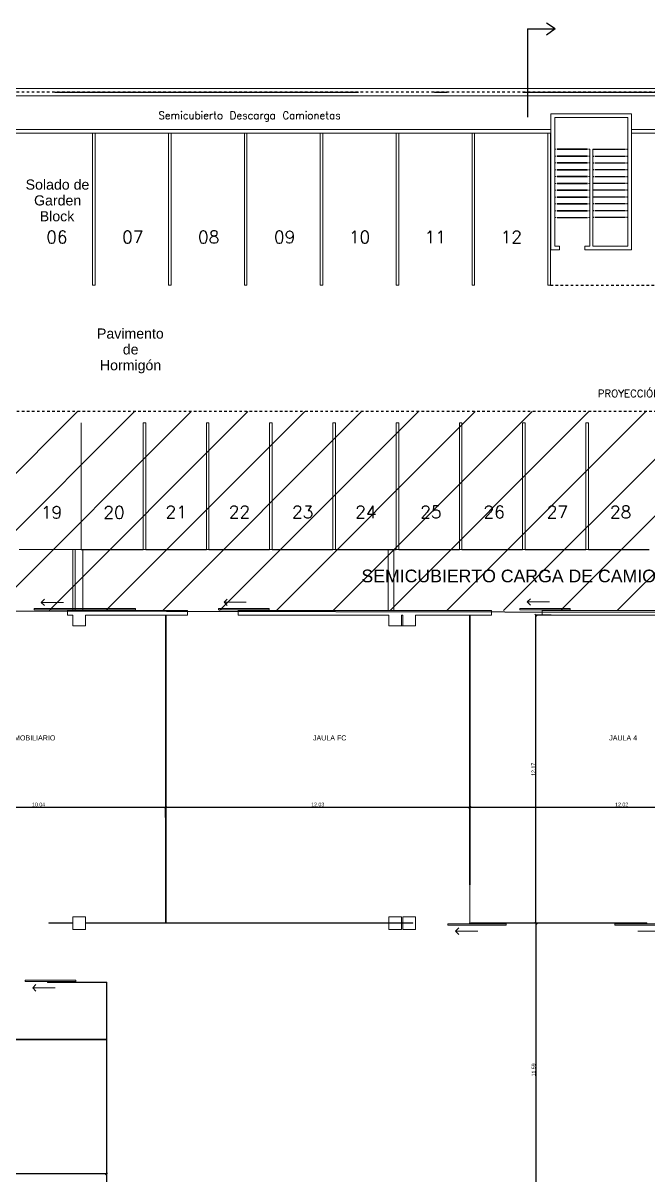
# Model space of a CAD drawing. Header units: millimetres. Extents: x 182 to 305, y 81 to 164.
# Drawn here: x 223.87 to 248.58, y 118.08 to 163.6 of the extents above; entities that cross this region are included whole.
import ezdxf

# ---------------------------------------------------------------- set-up
doc = ezdxf.new("R2010")
doc.units = ezdxf.units.MM
for name, pattern in [('ACAD_ISO04W100', [30.5, 24, -3, 0.5, -3]), ('ACAD_ISO10W100', [18.5, 12, -3, 0.5, -3]), ('Center', [30, 12, -6, 6, -6]), ('DASHDOT', [1, 0.5, -0.25, 0, -0.25]), ('Hidden', [7.14375, 4.7625, -2.38125])]:
    doc.linetypes.add(name, pattern=pattern)
for name, color, linetype, lineweight in [('A-----NPP', 7, 'Continuous', 9), ('A-----TEP', 7, 'Continuous', 9), ('A-AREAIDM', 7, 'Continuous', 18), ('A-DOORSYM', 7, 'Continuous', 9), ('A-FLOROTM', 7, 'Continuous', 9), ('A-FLORSTM', 7, 'Continuous', 9), ('A-WALL', 7, 'Continuous', 9), ('C-PKNGCTM', 7, 'Continuous', 9), ('DIMENSION', 1, 'Continuous', 25), ('S-COLSPRM', 7, 'Continuous', 9)]:
    doc.layers.add(name, color=color, linetype=linetype, lineweight=lineweight)
for name, color, linetype in [('estructura', 7, 'Continuous'), ('Lineas Escaleras', 7, 'Continuous'), ('Lineas Lotes', 7, 'DASHDOT'), ('Lineas Proyecciones', 7, 'Hidden'), ('Lineas Rotulo', 7, 'Continuous'), ('Relleno muros', 7, 'Continuous'), ('Sectores', 3, 'Continuous'), ('TIERRA', 7, 'Continuous')]:
    doc.layers.add(name, color=color, linetype=linetype)
doc.styles.add('ARIALNARROW', font='ARIALN.TTF')
doc.styles.add('MtXpl_Arial_Unicode_', font='ARIALUNI.ttf')
doc.styles.add('PANROMAN', font='arial.ttf', dxfattribs={"height": 0.4})
doc.styles.get("Standard").update_dxf_attribs({"font": 'txt.shx'})
doc.dimstyles.new('C', dxfattribs={"dimscale": 1.5, "dimtxt": 0.15, "dimasz": 0.08, "dimexe": 0.01, "dimexo": 0, "dimgap": 0.025, "dimtad": 1, "dimzin": 0, "dimdsep": 46, "dimtxsty": 'ARIALNARROW', "dimblk": 'OBLIQUE', "dimcen": 0, "dimclrd": 256, "dimclre": 256, "dimclrt": 256, "dimadec": 0, "dimazin": 0, "dimtfac": 1.666667, "dimtofl": 0, "dimtmove": 0, "dimatfit": 0, "dimldrblk": 'OBLIQUE', "dimfxl": 0.1, "dimtolj": 1, "dimtzin": 0, "dimarcsym": 0})

# ---------------------------------------------------------------- blocks, each defined once
blk = doc.blocks.new('_Oblique')
at = {"layer": 'estructura', "color": 0, "lineweight": -2}
blk.add_line((-0.5, -0.5), (0.5, 0.5), dxfattribs=at)
blk = doc.blocks.new('*D74')
at = {"layer": 'Defpoints', "color": 0}
for p in [(209.256233, 119.929648), (227.169996, 119.929648), (209.256233, 118.129648)]:
    blk.add_point(p, dxfattribs=at)
at = {"layer": 'DIMENSION', "lineweight": -2}
for p, q in [((209.256233, 119.929648), (209.256233, 118.119648)), ((227.169996, 119.929648), (227.169996, 118.119648)), ((227.169996, 118.129648), (209.256233, 118.129648))]:
    blk.add_line(p, q, dxfattribs=at)
at = {"layer": 'DIMENSION', "lineweight": -2, "xscale": 0.08, "yscale": 0.08, "zscale": 0.08, "rotation": 180}
blk.add_blockref('_Oblique', (209.256233, 118.129648), dxfattribs=at)
at = {"layer": 'DIMENSION', "lineweight": -2, "xscale": 0.08, "yscale": 0.08, "zscale": 0.08}
blk.add_blockref('_Oblique', (227.169996, 118.129648), dxfattribs=at)
at = {"layer": 'DIMENSION', "insert": (218.213115, 118.231225), "char_height": 0.15, "attachment_point": 5, "style": 'ARIALNARROW'}
blk.add_mtext('\\A1;17.91', dxfattribs=at)
blk = doc.blocks.new('*D98')
at = {"layer": 'Defpoints', "color": 0}
for p in [(219.466172, 132.614278), (229.506172, 132.614278), (229.506172, 132.200787)]:
    blk.add_point(p, dxfattribs=at)
at = {"layer": 'DIMENSION', "lineweight": -2}
for p, q in [((219.466172, 132.614278), (219.466172, 132.624278)), ((219.466172, 132.614278), (229.506172, 132.614278)), ((229.506172, 132.200787), (229.506172, 132.624278))]:
    blk.add_line(p, q, dxfattribs=at)
at = {"layer": 'DIMENSION', "lineweight": -2, "xscale": 0.08, "yscale": 0.08, "zscale": 0.08, "rotation": 180}
blk.add_blockref('_Oblique', (219.466172, 132.614278), dxfattribs=at)
at = {"layer": 'DIMENSION', "lineweight": -2, "xscale": 0.08, "yscale": 0.08, "zscale": 0.08}
blk.add_blockref('_Oblique', (229.506172, 132.614278), dxfattribs=at)
at = {"layer": 'DIMENSION', "insert": (224.486172, 132.715854), "char_height": 0.15, "attachment_point": 5, "style": 'ARIALNARROW'}
blk.add_mtext('\\A1;10.04', dxfattribs=at)
blk = doc.blocks.new('*D99')
at = {"layer": 'Defpoints', "color": 0}
for p in [(229.506172, 132.614278), (241.538399, 132.614278), (241.538399, 131.816221)]:
    blk.add_point(p, dxfattribs=at)
at = {"layer": 'DIMENSION', "lineweight": -2}
for p, q in [((229.506172, 132.614278), (229.506172, 132.624278)), ((229.506172, 132.614278), (241.538399, 132.614278)), ((241.538399, 131.816221), (241.538399, 132.624278))]:
    blk.add_line(p, q, dxfattribs=at)
at = {"layer": 'DIMENSION', "lineweight": -2, "xscale": 0.08, "yscale": 0.08, "zscale": 0.08, "rotation": 180}
blk.add_blockref('_Oblique', (229.506172, 132.614278), dxfattribs=at)
at = {"layer": 'DIMENSION', "lineweight": -2, "xscale": 0.08, "yscale": 0.08, "zscale": 0.08}
blk.add_blockref('_Oblique', (241.538399, 132.614278), dxfattribs=at)
at = {"layer": 'DIMENSION', "insert": (235.522285, 132.715854), "char_height": 0.15, "attachment_point": 5, "style": 'ARIALNARROW'}
blk.add_mtext('\\A1;12.03', dxfattribs=at)
blk = doc.blocks.new('*D100')
at = {"layer": 'Defpoints', "color": 0}
for p in [(253.546172, 133.027768), (241.526172, 132.614278), (253.546172, 132.614278)]:
    blk.add_point(p, dxfattribs=at)
at = {"layer": 'DIMENSION', "lineweight": -2}
for p, q in [((253.546172, 133.027768), (253.546172, 132.604278)), ((241.526172, 132.614278), (241.526172, 132.624278)), ((241.526172, 132.614278), (253.546172, 132.614278))]:
    blk.add_line(p, q, dxfattribs=at)
at = {"layer": 'DIMENSION', "lineweight": -2, "xscale": 0.08, "yscale": 0.08, "zscale": 0.08, "rotation": 180}
blk.add_blockref('_Oblique', (241.526172, 132.614278), dxfattribs=at)
at = {"layer": 'DIMENSION', "lineweight": -2, "xscale": 0.08, "yscale": 0.08, "zscale": 0.08}
blk.add_blockref('_Oblique', (253.546172, 132.614278), dxfattribs=at)
at = {"layer": 'DIMENSION', "insert": (247.536172, 132.715854), "char_height": 0.15, "attachment_point": 5, "style": 'ARIALNARROW'}
blk.add_mtext('\\A1;12.02', dxfattribs=at)
blk = doc.blocks.new('*D112')
at = {"layer": 'Defpoints', "color": 0}
for p in [(244.156137, 128.024648), (245.056137, 128.024648), (241.508238, 116.434648)]:
    blk.add_point(p, dxfattribs=at)
at = {"layer": 'DIMENSION', "lineweight": -2}
for p, q in [((245.056137, 128.024648), (244.146137, 128.024648)), ((244.156137, 116.434648), (244.156137, 128.024648)), ((241.508238, 116.434648), (244.166137, 116.434648))]:
    blk.add_line(p, q, dxfattribs=at)
at = {"layer": 'DIMENSION', "lineweight": -2, "xscale": 0.08, "yscale": 0.08, "zscale": 0.08}
for p, rotation in [((244.156137, 128.024648), 90), ((244.156137, 116.434648), 270)]:
    blk.add_blockref('_Oblique', p, dxfattribs=dict(at, rotation=rotation))
at = {"layer": 'DIMENSION', "insert": (244.05456, 122.229648), "char_height": 0.15, "attachment_point": 5, "rotation": 90, "style": 'ARIALNARROW'}
blk.add_mtext('\\A1;11.59', dxfattribs=at)
blk = doc.blocks.new('*D113')
at = {"layer": 'Defpoints', "color": 0}
for p in [(244.146137, 140.194648), (244.755043, 140.194648), (244.146137, 128.024648)]:
    blk.add_point(p, dxfattribs=at)
at = {"layer": 'DIMENSION', "lineweight": -2}
for p, q in [((244.755043, 140.194648), (244.136137, 140.194648)), ((244.146137, 128.024648), (244.146137, 140.194648)), ((244.146137, 128.024648), (244.136137, 128.024648))]:
    blk.add_line(p, q, dxfattribs=at)
at = {"layer": 'DIMENSION', "lineweight": -2, "xscale": 0.08, "yscale": 0.08, "zscale": 0.08}
for p, rotation in [((244.146137, 140.194648), 90), ((244.146137, 128.024648), 270)]:
    blk.add_blockref('_Oblique', p, dxfattribs=dict(at, rotation=rotation))
at = {"layer": 'DIMENSION', "insert": (244.045836, 134.109648), "char_height": 0.15, "attachment_point": 5, "rotation": 90, "style": 'ARIALNARROW'}
blk.add_mtext('\\A1;12.17', dxfattribs=at)

msp = doc.modelspace()

# ---------------------------------------------------------------- linework, layer by layer
at = {"linetype": 'ACAD_ISO10W100'}
msp.add_line((188.133186, 160.861102), (304.483929, 160.881522), dxfattribs=at)
at = {"layer": 'A-----NPP', "color": 252}
for p, q in [((224.588228, 140.704934), (224.715507, 140.832213)), ((225.468228, 140.704934), (224.588228, 140.704934)), ((224.588228, 140.704934), (224.715507, 140.577655)), ((231.818516, 140.709131), (231.945796, 140.83641)), ((232.698516, 140.709131), (231.818516, 140.709131)), ((231.818516, 140.709131), (231.945796, 140.581852)), ((243.803334, 140.721285), (243.930613, 140.848564)), ((244.683334, 140.721285), (243.803334, 140.721285)), ((243.803334, 140.721285), (243.930613, 140.594006)), ((240.966664, 127.714804), (241.093943, 127.842084)), ((241.846664, 127.714804), (240.966664, 127.714804)), ((240.966664, 127.714804), (241.093943, 127.587525)), ((248.179851, 127.714804), (249.059851, 127.714804)), ((224.257456, 125.474561), (224.384736, 125.60184)), ((225.137456, 125.474561), (224.257456, 125.474561)), ((224.257456, 125.474561), (224.384736, 125.347281))]:
    msp.add_line(p, q, dxfattribs=at)
at = {"layer": 'A-DOORSYM', "color": 252}
for p, q in [((224.316671, 140.409648), (224.316671, 140.459648)), ((224.316671, 140.459648), (228.316671, 140.459648)), ((228.316671, 140.409648), (224.316671, 140.409648)), ((228.316671, 140.459648), (228.316671, 140.409648)), ((231.596649, 140.409648), (231.596649, 140.459648)), ((231.596649, 140.459648), (233.596649, 140.459648)), ((233.596649, 140.409648), (231.596649, 140.409648)), ((233.596649, 140.459648), (233.596649, 140.409648)), ((243.506609, 140.409648), (243.506609, 140.459648)), ((243.506609, 140.459648), (245.506609, 140.459648)), ((245.506609, 140.409648), (243.506609, 140.409648)), ((245.506609, 140.459648), (245.506609, 140.409648)), ((240.667749, 127.999648), (240.667749, 127.949648)), ((242.967749, 127.999648), (240.667749, 127.999648)), ((240.667749, 127.949648), (242.967749, 127.949648)), ((242.967749, 127.949648), (242.967749, 127.999648)), ((247.272179, 127.949648), (247.272179, 127.999648)), ((247.272179, 127.999648), (249.572179, 127.999648)), ((249.572179, 127.949648), (247.272179, 127.949648)), ((223.962033, 125.729648), (223.962033, 125.779648)), ((223.962033, 125.779648), (225.962033, 125.779648)), ((225.962033, 125.729648), (223.962033, 125.729648)), ((225.962033, 125.779648), (225.962033, 125.729648))]:
    msp.add_line(p, q, dxfattribs=at)
at = {"layer": 'A-FLOROTM', "color": 252}
for p, q in [((223.722673, 159.244648), (228.621073, 159.244648)), ((231.121073, 159.244648), (228.722673, 159.244648)), ((233.621073, 159.244648), (231.222673, 159.244648)), ((236.121073, 159.244648), (233.722673, 159.244648)), ((236.222673, 159.244648), (238.621073, 159.244648)), ((238.836096, 159.244648), (238.722673, 159.244648)), ((241.121073, 159.244648), (238.836101, 159.244648)), ((243.621073, 159.244648), (241.222673, 159.244648)), ((244.941139, 158.611574), (244.891139, 158.611574)), ((246.275695, 158.611574), (246.225695, 158.611574)), ((244.941139, 158.341574), (244.891139, 158.341574)), ((244.941139, 158.071574), (244.891139, 158.071574)), ((246.275695, 158.341574), (246.225695, 158.341574)), ((246.276138, 158.071574), (246.226138, 158.071574)), ((244.941139, 157.801574), (244.891139, 157.801574)), ((244.941139, 157.531574), (244.891139, 157.531574)), ((246.276138, 157.801574), (246.226138, 157.801574)), ((246.276138, 157.531574), (246.226138, 157.531574)), ((244.941139, 157.257322), (244.891139, 157.257322)), ((246.276138, 157.257322), (246.226138, 157.257322)), ((244.941139, 156.991574), (244.891139, 156.991574)), ((244.941139, 156.721574), (244.891139, 156.721574)), ((246.276138, 156.991574), (246.226138, 156.991574)), ((246.276138, 156.721574), (246.226138, 156.721574)), ((244.941139, 156.451574), (244.891139, 156.451574)), ((244.941139, 156.181574), (244.891139, 156.181574)), ((246.276138, 156.451574), (246.226138, 156.451574)), ((246.276138, 156.181574), (246.226138, 156.181574)), ((244.941139, 155.911574), (244.891139, 155.911574)), ((246.226138, 155.911574), (246.276138, 155.911574)), ((223.722673, 142.793656), (228.621073, 142.793656)), ((225.836101, 142.793656), (225.836101, 140.384648)), ((225.936101, 140.384648), (225.936101, 142.793656)), ((226.236101, 142.793656), (226.236101, 140.384648)), ((231.121073, 142.793656), (228.722673, 142.793656)), ((233.621073, 142.793656), (231.222673, 142.793656)), ((236.121073, 142.793656), (233.722673, 142.793656)), ((236.222673, 142.793656), (238.621073, 142.793656)), ((238.311101, 142.793656), (238.311101, 140.384648)), ((238.536101, 140.384648), (238.536101, 142.793656)), ((238.836096, 142.793656), (238.722673, 142.793656)), ((241.121073, 142.793656), (238.836101, 142.793656)), ((243.621073, 142.793656), (241.222673, 142.793656)), ((246.121073, 142.793656), (243.722673, 142.793656)), ((248.621073, 142.793656), (246.222673, 142.793656)), ((238.886101, 139.784648), (238.836101, 139.784648))]:
    msp.add_line(p, q, dxfattribs=at)
at = {"layer": 'A-FLORSTM', "color": 252}
for p, q in [((244.891139, 158.611574), (244.941139, 158.611574)), ((246.225695, 158.611574), (246.275695, 158.611574)), ((244.891139, 158.341574), (244.941139, 158.341574)), ((244.891139, 158.071574), (244.941139, 158.071574)), ((246.225695, 158.341574), (246.275695, 158.341574)), ((246.226138, 158.071574), (246.276138, 158.071574)), ((244.891139, 157.801574), (244.941139, 157.801574)), ((244.891139, 157.531574), (244.941139, 157.531574)), ((246.226138, 157.801574), (246.276138, 157.801574)), ((246.226138, 157.531574), (246.276138, 157.531574)), ((244.891139, 157.257322), (244.941139, 157.257322)), ((246.226138, 157.257322), (246.276138, 157.257322)), ((244.891139, 156.991574), (244.941139, 156.991574)), ((244.891139, 156.721574), (244.941139, 156.721574)), ((246.226138, 156.991574), (246.276138, 156.991574)), ((246.226138, 156.721574), (246.276138, 156.721574)), ((244.891139, 156.451574), (244.941139, 156.451574)), ((244.891139, 156.181574), (244.941139, 156.181574)), ((246.226138, 156.451574), (246.276138, 156.451574)), ((246.226138, 156.181574), (246.276138, 156.181574))]:
    msp.add_line(p, q, dxfattribs=at)
at = {"layer": 'A-WALL', "color": 252, "lineweight": 18}
for p, q in [((304.551104, 161.017443), (188.161099, 161.017443)), ((188.361099, 160.717443), (301.368337, 160.717443)), ((247.751138, 160.011574), (244.741139, 160.011574)), ((244.741139, 160.011574), (244.741139, 155.850422)), ((247.931138, 160.011574), (244.741139, 160.011574)), ((244.741139, 160.011574), (244.741139, 159.861574)), ((244.741139, 159.861574), (244.741139, 154.781574)), ((244.891139, 159.861574), (247.781138, 159.861574)), ((244.891139, 154.781574), (244.891139, 159.861574)), ((247.781138, 159.861574), (247.781138, 154.781574)), ((247.781138, 159.861574), (247.781138, 158.598747)), ((247.931138, 154.631574), (247.931138, 160.011574)), ((247.931138, 154.631574), (247.931138, 160.011574)), ((223.621873, 159.244648), (226.721873, 159.244648)), ((226.621873, 159.244648), (226.621873, 153.244648)), ((226.621873, 159.244648), (229.721873, 159.244648)), ((226.621873, 153.244648), (226.621873, 159.244648)), ((226.621873, 159.244648), (226.621873, 153.244648)), ((226.721873, 153.244648), (226.721873, 159.244648)), ((226.721873, 153.244648), (226.721873, 159.244648)), ((226.721873, 153.244648), (226.721873, 159.244648)), ((226.721873, 153.244648), (226.721873, 159.244648)), ((229.621873, 159.244648), (229.621873, 153.244648)), ((229.621873, 159.244648), (232.721873, 159.244648)), ((229.721873, 153.244648), (229.721873, 159.244648)), ((229.721873, 153.244648), (229.721873, 159.244648)), ((232.621873, 159.244648), (232.621873, 153.244648)), ((232.621873, 159.244648), (235.721873, 159.244648)), ((232.621873, 153.244648), (232.621873, 159.244648)), ((232.621873, 159.244648), (232.621873, 153.244648)), ((232.721873, 153.244648), (232.721873, 159.244648)), ((232.721873, 153.244648), (232.721873, 159.244648)), ((232.721873, 153.244648), (232.721873, 159.244648)), ((232.721873, 153.244648), (232.721873, 159.244648)), ((235.621873, 159.244648), (235.621873, 153.244648)), ((235.621873, 159.244648), (238.721873, 159.244648)), ((235.721873, 153.244648), (235.721873, 159.244648)), ((235.721873, 153.244648), (235.721873, 159.244648)), ((238.621873, 159.244648), (238.621873, 153.244648)), ((238.621873, 159.244648), (241.721873, 159.244648)), ((238.621873, 153.244648), (238.621873, 159.244648)), ((238.621873, 159.244648), (238.621873, 153.244648)), ((238.721873, 153.244648), (238.721873, 159.244648)), ((238.721873, 153.244648), (238.721873, 159.244648)), ((238.721873, 153.244648), (238.721873, 159.244648)), ((238.721873, 153.244648), (238.721873, 159.244648)), ((241.621873, 159.244648), (241.621873, 153.244648)), ((241.621873, 159.244648), (244.721873, 159.244648)), ((241.721873, 153.244648), (241.721873, 159.244648)), ((241.721873, 153.244648), (241.721873, 159.244648)), ((244.621873, 159.244648), (244.621873, 153.244648)), ((244.621873, 153.244648), (244.621873, 159.244648)), ((244.621873, 159.244648), (244.621873, 153.244648)), ((244.721873, 153.244648), (244.721873, 159.244648)), ((244.721873, 153.244648), (244.721873, 159.244648)), ((244.721873, 153.244648), (244.721873, 159.244648)), ((244.721873, 153.244648), (244.721873, 159.244648)), ((246.276138, 158.611574), (246.276138, 154.781574)), ((246.396138, 154.781574), (246.396138, 158.611574)), ((244.741139, 154.781574), (244.741139, 154.631574)), ((245.083639, 154.781574), (244.891139, 154.781574)), ((245.083639, 154.781574), (245.083639, 154.631574)), ((246.276138, 154.781574), (246.083639, 154.781574)), ((246.083639, 154.781574), (246.083639, 154.631574)), ((246.519391, 154.781574), (246.396138, 154.781574)), ((247.781138, 154.781574), (246.519391, 154.781574)), ((245.083639, 154.631574), (244.741139, 154.631574)), ((246.519391, 154.631574), (246.083639, 154.631574)), ((247.931138, 154.631574), (246.519391, 154.631574)), ((226.621873, 153.244648), (226.721873, 153.244648)), ((226.621873, 153.244648), (226.721873, 153.244648)), ((229.621873, 153.244648), (229.721873, 153.244648)), ((232.621873, 153.244648), (232.721873, 153.244648)), ((232.621873, 153.244648), (232.721873, 153.244648)), ((235.621873, 153.244648), (235.721873, 153.244648)), ((238.621873, 153.244648), (238.721873, 153.244648)), ((238.621873, 153.244648), (238.721873, 153.244648)), ((241.621873, 153.244648), (241.721873, 153.244648)), ((244.621873, 153.244648), (244.721873, 153.244648)), ((244.621873, 153.244648), (244.721873, 153.244648)), ((230.376172, 140.384648), (225.632901, 140.384648)), ((225.632901, 140.384648), (225.632901, 140.194648)), ((230.376172, 140.194648), (230.376172, 140.384648)), ((242.396172, 140.384648), (232.376172, 140.384648)), ((232.376172, 140.384648), (232.376172, 140.194648)), ((242.396172, 140.194648), (242.396172, 140.384648)), ((254.416172, 140.384648), (244.396172, 140.384648)), ((244.396172, 140.384648), (244.396172, 140.194648)), ((225.632901, 140.194648), (225.836101, 140.194648)), ((226.336101, 140.194648), (229.506172, 140.194648)), ((229.37204, 140.194648), (230.376172, 140.194648)), ((229.506172, 140.194648), (229.506172, 128.044648)), ((229.526172, 128.044648), (229.526172, 140.194648)), ((232.376172, 140.194648), (238.336101, 140.194648)), ((238.836101, 140.194648), (238.886101, 140.194648)), ((239.386101, 140.194648), (241.526172, 140.194648)), ((241.442974, 140.194648), (242.396172, 140.194648)), ((241.526172, 140.194648), (241.526172, 129.544648)), ((241.546172, 129.544648), (241.546172, 140.194648)), ((244.396172, 140.194648), (250.836101, 140.194648)), ((241.526172, 129.544648), (241.546172, 129.544648)), ((241.536172, 129.544648), (241.536172, 128.044648)), ((225.836101, 128.044648), (224.886101, 128.044648)), ((224.886101, 128.044648), (224.886101, 128.024648)), ((224.886101, 128.024648), (225.836101, 128.024648)), ((225.836101, 128.024648), (225.836101, 128.044648)), ((229.506172, 128.044648), (226.336101, 128.044648)), ((226.336101, 128.044648), (226.336101, 128.024648)), ((226.336101, 128.024648), (239.276172, 128.024648)), ((239.276172, 128.044648), (229.526172, 128.044648)), ((239.276172, 128.024648), (239.276172, 128.044648)), ((241.546172, 128.044648), (241.526172, 128.044648)), ((241.526172, 128.044648), (241.526172, 128.034648)), ((241.526172, 128.034648), (241.546172, 128.034648)), ((241.546172, 128.034648), (241.546172, 128.044648)), ((248.536101, 128.044648), (241.576172, 128.044648)), ((241.576172, 128.044648), (241.576172, 128.024648)), ((241.576172, 128.024648), (248.536101, 128.024648)), ((248.536101, 128.024648), (248.536101, 128.044648)), ((227.169996, 125.704648), (224.839996, 125.704648)), ((224.839996, 125.704648), (224.839996, 125.684648)), ((224.839996, 125.684648), (227.169996, 125.684648)), ((227.169996, 125.694648), (227.169996, 125.704648)), ((227.189996, 125.694648), (227.169996, 125.694648)), ((227.169996, 125.684648), (227.169996, 123.444648)), ((227.189996, 116.434648), (227.189996, 125.694648)), ((222.709996, 123.424648), (227.169996, 123.424648)), ((227.169996, 123.444648), (222.729996, 123.444648)), ((227.169996, 123.424648), (227.169996, 116.434648))]:
    msp.add_line(p, q, dxfattribs=at)
at = {"layer": 'A-WALL', "color": 252}
for p, q in [((217.619369, 159.394648), (244.741139, 159.394648)), ((247.931138, 159.394648), (275.144369, 159.394648)), ((244.741139, 159.244648), (217.641868, 159.244648)), ((275.121868, 159.244648), (247.931138, 159.244648))]:
    msp.add_line(p, q, dxfattribs=at)
at = {"layer": 'C-PKNGCTM', "color": 252, "linetype": 'Center'}
msp.add_line((226.171873, 142.793656), (226.171873, 147.793656), dxfattribs=at)
at = {"layer": 'C-PKNGCTM', "color": 252}
for p, q in [((228.621073, 147.793656), (228.722673, 147.793656)), ((228.621073, 147.793656), (228.621073, 142.793656)), ((228.722673, 147.793656), (228.722673, 142.793656)), ((231.121073, 147.793656), (231.222673, 147.793656)), ((231.121073, 147.793656), (231.121073, 142.793656)), ((231.222673, 147.793656), (231.222673, 142.793656)), ((233.621073, 147.793656), (233.722673, 147.793656)), ((233.621073, 147.793656), (233.621073, 142.793656)), ((233.722673, 147.793656), (233.722673, 142.793656)), ((236.121073, 147.793656), (236.222673, 147.793656)), ((236.121073, 147.793656), (236.121073, 142.793656)), ((236.222673, 147.793656), (236.222673, 142.793656)), ((238.621073, 147.793656), (238.722673, 147.793656)), ((238.621073, 147.793656), (238.621073, 142.793656)), ((238.722673, 147.793656), (238.722673, 142.793656)), ((241.121073, 147.793656), (241.222673, 147.793656)), ((241.121073, 147.793656), (241.121073, 142.793656)), ((241.222673, 147.793656), (241.222673, 142.793656)), ((243.621073, 147.793656), (243.722673, 147.793656)), ((243.621073, 147.793656), (243.621073, 142.793656)), ((243.722673, 147.793656), (243.722673, 142.793656)), ((246.121073, 147.793656), (246.222673, 147.793656)), ((246.121073, 147.793656), (246.121073, 142.793656)), ((246.222673, 147.793656), (246.222673, 142.793656)), ((228.722673, 142.793656), (228.621073, 142.793656)), ((231.222673, 142.793656), (231.121073, 142.793656)), ((233.722673, 142.793656), (233.621073, 142.793656)), ((236.222673, 142.793656), (236.121073, 142.793656)), ((238.722673, 142.793656), (238.621073, 142.793656)), ((241.222673, 142.793656), (241.121073, 142.793656)), ((243.722673, 142.793656), (243.621073, 142.793656)), ((246.222673, 142.793656), (246.121073, 142.793656))]:
    msp.add_line(p, q, dxfattribs=at)
at = {"layer": 'C-PKNGCTM', "color": 252, "lineweight": 25}
for p, q in [((226.171873, 142.793656), (228.621073, 142.793656)), ((228.722673, 142.793656), (231.121073, 142.793656)), ((231.222673, 142.793656), (233.621073, 142.793656)), ((233.722673, 142.793656), (236.121073, 142.793656)), ((236.222673, 142.793656), (238.621073, 142.793656)), ((238.722673, 142.793656), (241.121073, 142.793656)), ((241.222673, 142.793656), (243.621073, 142.793656)), ((243.722673, 142.793656), (246.121073, 142.793656)), ((246.222673, 142.793656), (248.621073, 142.793656))]:
    msp.add_line(p, q, dxfattribs=at)
at = {"layer": 'Lineas Escaleras', "color": 252}
for p, q in [((244.981139, 158.611574), (246.185014, 158.611574)), ((246.185014, 158.611574), (244.981139, 158.611574)), ((247.690014, 158.598747), (246.396138, 158.598747)), ((246.450014, 158.598747), (246.400014, 158.598747)), ((247.781138, 158.598747), (247.731138, 158.598747)), ((244.981139, 158.341574), (246.185014, 158.341574)), ((246.185014, 158.341574), (244.981139, 158.341574)), ((244.981139, 158.071574), (246.185014, 158.071574)), ((246.185014, 158.071574), (244.981139, 158.071574)), ((246.450014, 158.328747), (246.400014, 158.328747)), ((246.450014, 158.06516), (246.400014, 158.06516)), ((246.450014, 158.06516), (246.400014, 158.06516)), ((247.690014, 158.328747), (246.490014, 158.328747)), ((247.690014, 158.06516), (246.490014, 158.06516)), ((247.690014, 158.06516), (246.490014, 158.06516)), ((247.781138, 158.328747), (247.731138, 158.328747)), ((247.781138, 158.06516), (247.731138, 158.06516)), ((247.781138, 158.06516), (247.731138, 158.06516)), ((244.981139, 157.801574), (246.185014, 157.801574)), ((246.185014, 157.801574), (244.981139, 157.801574)), ((244.981139, 157.531574), (246.185014, 157.531574)), ((246.185014, 157.531574), (244.981139, 157.531574)), ((246.446138, 157.79516), (246.396138, 157.79516)), ((246.446138, 157.52516), (246.396138, 157.52516)), ((247.690014, 157.79516), (246.490014, 157.79516)), ((247.690014, 157.52516), (246.490014, 157.52516)), ((247.781138, 157.79516), (247.731138, 157.79516)), ((247.781138, 157.52516), (247.731138, 157.52516)), ((244.981139, 157.257322), (246.185014, 157.257322)), ((246.185014, 157.257322), (244.981139, 157.257322)), ((247.690014, 157.25516), (246.396138, 157.25516)), ((246.446138, 157.25516), (246.396138, 157.25516)), ((247.781138, 157.25516), (247.731138, 157.25516)), ((244.981139, 156.991574), (246.185014, 156.991574)), ((246.185014, 156.991574), (244.981139, 156.991574)), ((244.981139, 156.721574), (246.185014, 156.721574)), ((246.185014, 156.721574), (244.981139, 156.721574)), ((247.690014, 156.991574), (246.396138, 156.991574)), ((246.446138, 156.991574), (246.396138, 156.991574)), ((247.690014, 156.991574), (246.396138, 156.991574)), ((246.446138, 156.991574), (246.396138, 156.991574)), ((247.690014, 156.721574), (246.396138, 156.721574)), ((246.446138, 156.721574), (246.396138, 156.721574)), ((247.781138, 156.991574), (247.731138, 156.991574)), ((247.781138, 156.991574), (247.731138, 156.991574)), ((247.781138, 156.721574), (247.731138, 156.721574)), ((244.981139, 156.451574), (246.185014, 156.451574)), ((246.185014, 156.451574), (244.981139, 156.451574)), ((244.981139, 156.181574), (246.185014, 156.181574)), ((246.185014, 156.181574), (244.981139, 156.181574)), ((246.446138, 156.451574), (246.396138, 156.451574)), ((246.446138, 156.181574), (246.396138, 156.181574)), ((247.690014, 156.451574), (246.490014, 156.451574)), ((247.690014, 156.181574), (246.490014, 156.181574)), ((247.781138, 156.451574), (247.731138, 156.451574)), ((247.781138, 156.181574), (247.731138, 156.181574)), ((244.981139, 155.911574), (246.185014, 155.911574)), ((246.446138, 155.917988), (246.396138, 155.917988)), ((247.690014, 155.917988), (246.490014, 155.917988)), ((247.781138, 155.917988), (247.731138, 155.917988))]:
    msp.add_line(p, q, dxfattribs=at)
at = {"layer": 'Lineas Lotes', "color": 252, "linetype": 'ACAD_ISO04W100', "ltscale": 4e-05}
msp.add_line((182.21819, 160.877005), (304.568899, 160.877005), dxfattribs=at)
at = {"layer": 'Lineas Proyecciones', "color": 252, "linetype": 'Hidden', "ltscale": 0.00015}
for p, q in [((244.721873, 153.244648), (304.554906, 153.243768)), ((293.325194, 148.244648), (205.886006, 148.244648))]:
    msp.add_line(p, q, dxfattribs=at)
at = {"layer": 'Lineas Rotulo', "color": 252}
for p, q in [((244.907782, 163.373509), (244.566146, 163.598006)), ((243.820016, 163.373509), (243.820016, 159.877853)), ((243.820016, 163.373509), (244.907782, 163.373509)), ((244.907782, 163.373509), (244.566146, 163.123699))]:
    msp.add_line(p, q, dxfattribs=at)
at = {"layer": 'Relleno muros', "color": 252, "linetype": 'Continuous', "ltscale": 10}
for p, q in [((218.167812, 140.384648), (226.027812, 148.244648)), ((220.413583, 140.384648), (228.273583, 148.244648)), ((222.659354, 140.384648), (230.519354, 148.244648)), ((224.905125, 140.384648), (232.765125, 148.244648)), ((227.150896, 140.384648), (235.010896, 148.244648)), ((229.396667, 140.384648), (237.256667, 148.244648)), ((231.642438, 140.384648), (239.502438, 148.244648)), ((233.88821, 140.384648), (241.74821, 148.244648)), ((236.133981, 140.384648), (243.993981, 148.244648)), ((238.379752, 140.384648), (246.239752, 148.244648)), ((240.625523, 140.384648), (248.485523, 148.244648)), ((242.871294, 140.384648), (250.731294, 148.244648)), ((245.117065, 140.384648), (252.977065, 148.244648)), ((247.362836, 140.384648), (255.222836, 148.244648))]:
    msp.add_line(p, q, dxfattribs=at)
at = {"layer": 'S-COLSPRM', "color": 252}
for p, q in [((225.836101, 140.194648), (225.836101, 139.784648)), ((225.836101, 139.784648), (226.336101, 139.784648)), ((226.336101, 139.784648), (226.336101, 140.194648)), ((238.336101, 140.194648), (238.336101, 139.784648)), ((238.336101, 139.784648), (238.836101, 139.784648)), ((238.836101, 139.784648), (238.836101, 140.194648)), ((238.886101, 140.194648), (238.886101, 139.784648)), ((238.886101, 139.784648), (239.386101, 139.784648)), ((239.386101, 139.784648), (239.386101, 140.194648)), ((226.336101, 128.284648), (225.836101, 128.284648)), ((225.836101, 128.284648), (225.836101, 127.784648)), ((226.336101, 127.784648), (226.336101, 128.284648)), ((238.836101, 128.284648), (238.336101, 128.284648)), ((238.336101, 128.284648), (238.336101, 127.784648)), ((238.836101, 127.784648), (238.836101, 128.284648)), ((239.386101, 128.284648), (238.886101, 128.284648)), ((238.886101, 128.284648), (238.886101, 127.784648)), ((239.386101, 127.784648), (239.386101, 128.284648)), ((225.836101, 127.784648), (226.336101, 127.784648)), ((238.336101, 127.784648), (238.836101, 127.784648)), ((238.886101, 127.784648), (239.386101, 127.784648))]:
    msp.add_line(p, q, dxfattribs=at)
at = {"layer": 'TIERRA', "color": 252, "ltscale": 0.1}
msp.add_line((293.325194, 140.23174), (205.985956, 140.384648), dxfattribs=at)

# ---------------------------------------------------------------- texts
at = {"layer": 'A-----TEP', "color": 252}
for s, p in [('06', (224.790091, 154.893909)), ('07', (227.790091, 154.893909)), ('08', (230.790091, 154.893909)), ('09', (233.790091, 154.893909)), ('10', (236.751506, 154.893909)), ('11', (239.751506, 154.893909)), ('12', (242.751506, 154.893909)), ('19', (224.574747, 144.014881)), ('20', (227.046644, 144.014881)), ('21', (229.505003, 144.030168)), ('22', (232.005003, 144.030168)), ('23', (234.505003, 144.030168)), ('24', (237.005003, 144.030168)), ('25', (239.573813, 144.030168)), ('26', (242.073813, 144.030168)), ('27', (244.573813, 144.030168)), ('28', (247.073813, 144.030168))]:
    msp.add_text(s, height=0.491766, dxfattribs=at).set_placement(p)
at = {"layer": 'A-AREAIDM', "color": 252}
for s, p in [('Semicubierto Descarga Camionetas', (229.223836, 159.802398)), ('PROYECCIÓN CUBIERTA', (246.592008, 148.810751))]:
    msp.add_text(s, height=0.29506, dxfattribs=at).set_placement(p)
at = {"layer": 'A-AREAIDM', "color": 252, "style": 'PANROMAN'}
for s, p in [('Solado de', (223.976102, 157.015448)), ('Garden', (224.307889, 156.38976)), ('Block', (224.532855, 155.764072)), ('Pavimento', (226.794749, 151.128509)), ('de', (227.817259, 150.502821)), ('Hormigón', (226.911666, 149.877133))]:
    msp.add_text(s, height=0.4, dxfattribs=at).set_placement(p)
at = {"layer": 'Sectores', "style": 'MtXpl_Arial_Unicode_'}
for s, height, p in [('SEMICUBIERTO CARGA DE CAMIONES', 0.5, (237.249042, 141.49971)), ('JAULA MOBILIARIO', 0.2, (222.572151, 135.250228)), ('JAULA FC', 0.2, (235.334765, 135.250228)), ('JAULA 4', 0.2, (247.043497, 135.250228))]:
    msp.add_text(s, height=height, dxfattribs=at).set_placement(p)

# ---------------------------------------------------------------- dimensions: what is measured, and where the dimension line sits
at = {"layer": 'DIMENSION'}
for base, p1, p2, picture, middle in [((244.146137, 140.194648), (244.146137, 128.024648), (244.755043, 140.194648), '*D113', (244.045836, 134.109648)), ((244.156137, 128.024648), (241.508238, 116.434648), (245.056137, 128.024648), '*D112', (244.05456, 122.229648))]:
    dim = msp.add_linear_dim(base=base, p1=p1, p2=p2, angle=90, dimstyle='C', override={"dimscale": 1, "dimlfac": 1, "dimtxsty": 'ARIALNARROW', "dimtolj": 1}, dxfattribs=at)
    dim.commit()
    dim.dimension.update_dxf_attribs({"geometry": picture, "text_midpoint": middle})
for base, p1, p2, picture, middle in [((253.546172, 132.614278), (241.526172, 132.614278), (253.546172, 133.027768), '*D100', (247.536172, 132.715854)), ((229.506172, 132.614278), (219.466172, 132.614278), (229.506172, 132.200787), '*D98', (224.486172, 132.715854)), ((241.538399, 132.614278), (229.506172, 132.614278), (241.538399, 131.816221), '*D99', (235.522285, 132.715854)), ((209.256233, 118.129648), (227.169996, 119.929648), (209.256233, 119.929648), '*D74', (218.213115, 118.231225))]:
    dim = msp.add_linear_dim(base=base, p1=p1, p2=p2, dimstyle='C', override={"dimscale": 1, "dimlfac": 1, "dimtxsty": 'ARIALNARROW', "dimtolj": 1}, dxfattribs=at)
    dim.commit()
    dim.dimension.update_dxf_attribs({"geometry": picture, "text_midpoint": middle})

doc.saveas('drawing.dxf')
